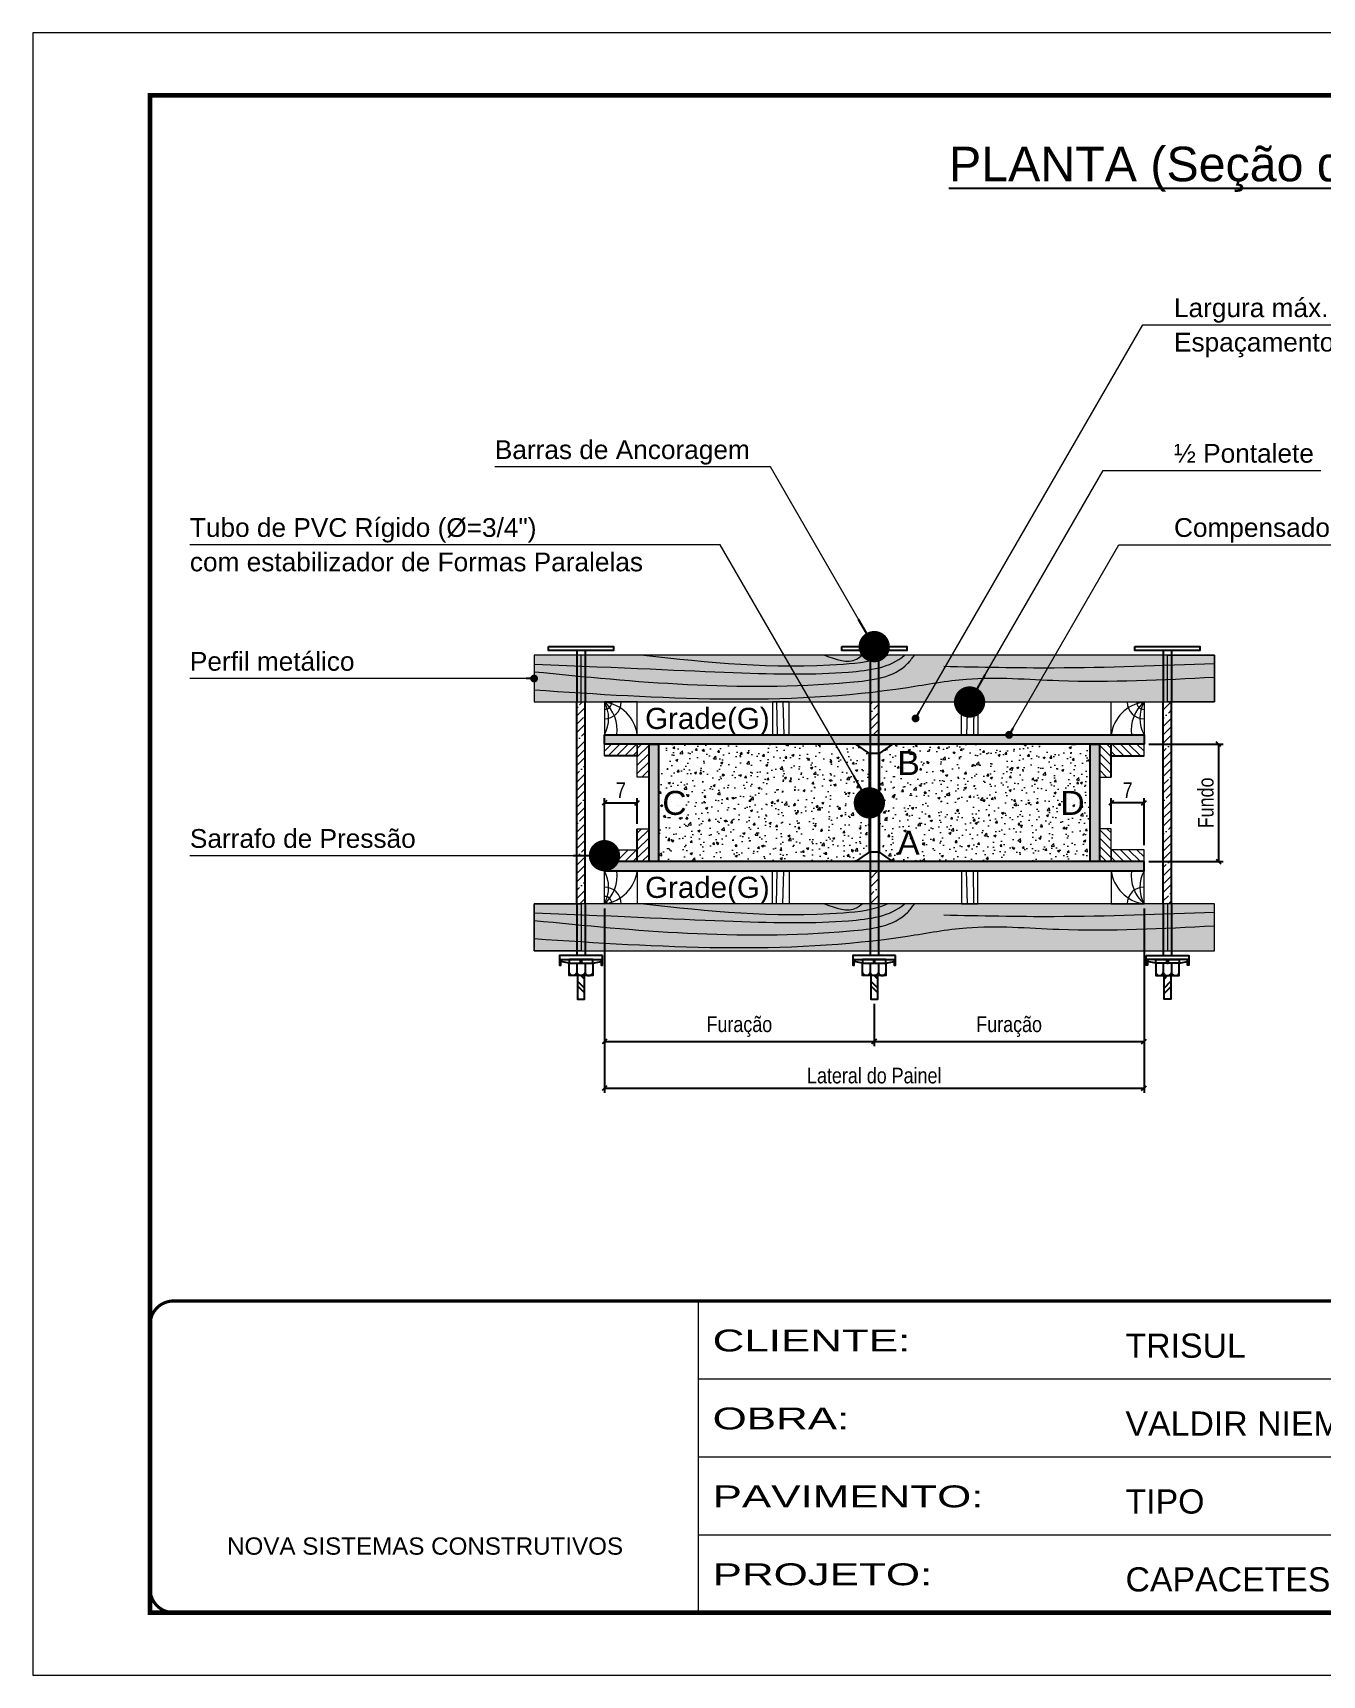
# Model space of a CAD drawing. Extents: x 2451 to 8691, y 515 to 3859.
# Drawn here: x 7206 to 8031, y 2809 to 3859 of the extents above; entities that cross this region are included whole.
import ezdxf
from ezdxf.enums import TextEntityAlignment as Align

# ---------------------------------------------------------------- set-up
doc = ezdxf.new("R2010")
doc.units = 0
for name, pattern in [('CONTINUO', [0]), ('DASHED', [0.75, 0.5, -0.25]), ('HIDDEN', [0.375, 0.25, -0.125])]:
    doc.linetypes.add(name, pattern=pattern)
doc.layers.add('BARRA ANCORAGEM', color=251, linetype='Continuous')
doc.layers.add('COTA', color=241, linetype='Continuous')
for name, color, linetype, lineweight in [('Demarcação 1', 251, 'Continuous', 9), ('Folhas', 255, 'Continuous', 9), ('Hachura', 251, 'Continuous', 9), ('Madeira', 126, 'Continuous', 18), ('Perfil Metálico', 224, 'Continuous', 18), ('SARRAFO DE PRESSAO', 251, 'DASHED', 9)]:
    doc.layers.add(name, color=color, linetype=linetype, lineweight=lineweight)
doc.layers.add('Demarcação 2', color=7, linetype='Continuous', lineweight=9, true_color=0xe0e0e0)
doc.styles.add('ARIAL', font='arial.ttf')
doc.styles.add('COTA TECNICA-50', font='techl___.ttf', dxfattribs={"height": 10})
doc.styles.add('SANSSERIF', font='sas_____.pfb')
doc.styles.get("Standard").update_dxf_attribs({"font": 'arial.ttf'})
doc.styles.add('Tecnologia', font='')
doc.styles.get('Tecnologia').set_extended_font_data('Forgotten Futurist')
doc.dimstyles.new('3x', dxfattribs={"dimtxt": 10, "dimasz": 5, "dimexe": 7, "dimexo": 5, "dimgap": 4, "dimtad": 1, "dimdec": 4, "dimlfac": 0.3333333333333333, "dimdsep": 46, "dimtxsty": 'Standard', "dimblk": 'DOT', "dimcen": 0.09, "dimclrd": 1, "dimclre": 1, "dimclrt": 2, "dimadec": 0, "dimazin": 2, "dimtfac": 1, "dimtdec": 4, "dimtmove": 0, "dimatfit": 3, "dimldrblk": 'DOT', "dimfxl": 1, "dimtolj": 1, "dimtzin": 0, "dimlwd": 9, "dimlwe": 9, "dimarcsym": 0})
doc.dimstyles.new('COTA PAINEL-50', dxfattribs={"dimtxt": 10, "dimasz": 3, "dimexe": 3, "dimexo": 3, "dimgap": 3, "dimtad": 1, "dimdec": 1, "dimzin": 12, "dimdsep": 46, "dimtxsty": 'COTA TECNICA-50', "dimblk1": 'OBLIQUE', "dimblk2": 'OBLIQUE', "dimsah": 1, "dimcen": 0.9, "dimclrd": 4, "dimclre": 4, "dimclrt": 240, "dimadec": 1, "dimazin": 3, "dimtfac": 1, "dimtdec": 1, "dimtmove": 0, "dimatfit": 3, "dimfxl": 1, "dimtolj": 1, "dimtzin": 12, "dimarcsym": 0})
pattern_1 = [(45, (26.63143660302012, 10860.88505890428), (-5.303300858899106, 5.303300858899107), []), (45, (31.93473745305528, 10860.88505890428), (-5.303300858899106, 5.303300858899107), [9.375, -1.875, 0, -1.875])]

# ---------------------------------------------------------------- blocks, each defined once
blk = doc.blocks.new('_Oblique')
at = {"color": 0, "linetype": 'ByBlock', "lineweight": -2}
blk.add_line((-0.5, -0.5), (0.5, 0.5), dxfattribs=at)
blk = doc.blocks.new('*D294')
at = {"layer": 'COTA', "color": 4, "lineweight": -2, "transparency": 16777216}
for p, q in [((7919.960772625283, 3404.515273986469), (7967.624317150445, 3404.515273986469)), ((7964.624317150445, 3404.515273986469), (7964.624317150445, 3329.515274061469)), ((7919.960772625342, 3329.515274061469), (7967.624317150445, 3329.515274061469))]:
    blk.add_line(p, q, dxfattribs=at)
at = {"layer": 'Defpoints', "color": 0, "transparency": 16777216}
for p in [(7916.960772625283, 3404.515273986469), (7916.960772625342, 3329.515274061469), (7964.624317150445, 3329.515274061469)]:
    blk.add_point(p, dxfattribs=at)
at = {"layer": 'COTA', "color": 4, "lineweight": -2, "transparency": 16777216, "xscale": 3, "yscale": 3, "zscale": 3}
for p, rotation in [((7964.624317150445, 3404.515273986469), 90), ((7964.624317150445, 3329.515274061469), 270)]:
    blk.add_blockref('_Oblique', p, dxfattribs=dict(at, rotation=rotation))
at = {"layer": 'COTA', "color": 240, "transparency": 16777216, "insert": (7956.500048144596, 3367.015274023966), "char_height": 10, "attachment_point": 5, "rotation": 90, "style": 'COTA TECNICA-50'}
blk.add_mtext('\\A1;Fundo', dxfattribs=at)
blk = doc.blocks.new('*D295')
at = {"layer": 'COTA', "color": 4, "lineweight": -2, "transparency": 16777216}
for p, q in [((7571.960773031133, 3299.515274091081), (7571.960773031133, 3211.552740668073)), ((7744.460772828279, 3238.626634154988), (7744.460772828279, 3211.552740668073)), ((7571.960773031133, 3214.552740668073), (7744.460772828279, 3214.552740668073))]:
    blk.add_line(p, q, dxfattribs=at)
at = {"layer": 'Defpoints', "color": 0, "transparency": 16777216}
for p in [(7571.960773031133, 3302.515274091081), (7744.460772828279, 3241.626634154988), (7744.460772828279, 3214.552740668073)]:
    blk.add_point(p, dxfattribs=at)
at = {"layer": 'COTA', "color": 4, "lineweight": -2, "transparency": 16777216, "xscale": 3, "yscale": 3, "zscale": 3, "rotation": 180}
blk.add_blockref('_Oblique', (7571.960773031133, 3214.552740668073), dxfattribs=at)
at = {"layer": 'COTA', "color": 4, "lineweight": -2, "transparency": 16777216, "xscale": 3, "yscale": 3, "zscale": 3}
blk.add_blockref('_Oblique', (7744.460772828279, 3214.552740668073), dxfattribs=at)
at = {"layer": 'COTA', "color": 240, "transparency": 16777216, "insert": (7658.210772929706, 3223.948939498483), "char_height": 10, "attachment_point": 5, "style": 'COTA TECNICA-50'}
blk.add_mtext('\\A1;Furação', dxfattribs=at)
blk = doc.blocks.new('*D296')
at = {"layer": 'COTA', "color": 4, "lineweight": -2, "transparency": 16777216}
for p, q in [((7916.960772625396, 3299.515274091081), (7916.960772625396, 3211.552740668073)), ((7744.460772828279, 3238.626634154988), (7744.460772828279, 3211.552740668073)), ((7744.460772828279, 3214.552740668073), (7916.960772625396, 3214.552740668073))]:
    blk.add_line(p, q, dxfattribs=at)
at = {"layer": 'Defpoints', "color": 0, "transparency": 16777216}
for p in [(7916.960772625396, 3302.515274091081), (7744.460772828279, 3241.626634154988), (7916.960772625396, 3214.552740668073)]:
    blk.add_point(p, dxfattribs=at)
at = {"layer": 'COTA', "color": 4, "lineweight": -2, "transparency": 16777216, "xscale": 3, "yscale": 3, "zscale": 3, "rotation": 180}
blk.add_blockref('_Oblique', (7744.460772828279, 3214.552740668073), dxfattribs=at)
at = {"layer": 'COTA', "color": 4, "lineweight": -2, "transparency": 16777216, "xscale": 3, "yscale": 3, "zscale": 3}
blk.add_blockref('_Oblique', (7916.960772625396, 3214.552740668073), dxfattribs=at)
at = {"layer": 'COTA', "color": 240, "transparency": 16777216, "insert": (7830.710772726838, 3223.948939498483), "char_height": 10, "attachment_point": 5, "style": 'COTA TECNICA-50'}
blk.add_mtext('\\A1;Furação', dxfattribs=at)
blk = doc.blocks.new('*D297')
at = {"layer": 'COTA', "color": 4, "lineweight": -2, "transparency": 16777216}
for p, q in [((7571.960773031133, 3299.515274091081), (7571.960773031133, 3181.552740668073)), ((7916.960772625396, 3299.515274091081), (7916.960772625396, 3181.552740668073)), ((7571.960773031133, 3184.552740668073), (7916.960772625396, 3184.552740668073))]:
    blk.add_line(p, q, dxfattribs=at)
at = {"layer": 'Defpoints', "color": 0, "transparency": 16777216}
for p in [(7571.960773031133, 3302.515274091081), (7916.960772625396, 3302.515274091081), (7916.960772625396, 3184.552740668073)]:
    blk.add_point(p, dxfattribs=at)
at = {"layer": 'COTA', "color": 4, "lineweight": -2, "transparency": 16777216, "xscale": 3, "yscale": 3, "zscale": 3, "rotation": 180}
blk.add_blockref('_Oblique', (7571.960773031133, 3184.552740668073), dxfattribs=at)
at = {"layer": 'COTA', "color": 4, "lineweight": -2, "transparency": 16777216, "xscale": 3, "yscale": 3, "zscale": 3}
blk.add_blockref('_Oblique', (7916.960772625396, 3184.552740668073), dxfattribs=at)
at = {"layer": 'COTA', "color": 240, "transparency": 16777216, "insert": (7744.460772828264, 3192.611220200237), "char_height": 10, "attachment_point": 5, "style": 'COTA TECNICA-50'}
blk.add_mtext('\\A1;Lateral do Painel', dxfattribs=at)
blk = doc.blocks.new('*D310')
at = {"layer": 'COTA', "color": 4, "lineweight": -2, "transparency": 16777216}
for p, q in [((7571.96077303122, 3340.015274053217), (7571.96077303122, 3370.015274023967)), ((7571.96077303122, 3367.015274023967), (7592.960773008112, 3367.015274023967)), ((7592.960773008112, 3353.515274040033), (7592.960773008112, 3370.015274023967))]:
    blk.add_line(p, q, dxfattribs=at)
at = {"layer": 'Defpoints', "color": 0, "transparency": 16777216}
for p in [(7592.960773008112, 3367.015274023967), (7592.960773008112, 3350.515274040033), (7571.96077303122, 3337.015274053217)]:
    blk.add_point(p, dxfattribs=at)
at = {"layer": 'COTA', "color": 4, "lineweight": -2, "transparency": 16777216, "xscale": 3, "yscale": 3, "zscale": 3, "rotation": 180}
blk.add_blockref('_Oblique', (7571.96077303122, 3367.015274023967), dxfattribs=at)
at = {"layer": 'COTA', "color": 4, "lineweight": -2, "transparency": 16777216, "xscale": 3, "yscale": 3, "zscale": 3}
blk.add_blockref('_Oblique', (7592.960773008112, 3367.015274023967), dxfattribs=at)
at = {"layer": 'COTA', "color": 240, "transparency": 16777216, "insert": (7582.460773019695, 3375.088373439172), "char_height": 10, "attachment_point": 5, "style": 'COTA TECNICA-50'}
blk.add_mtext('\\A1;7', dxfattribs=at)
blk = doc.blocks.new('*D311')
at = {"layer": 'COTA', "color": 4, "lineweight": -2, "transparency": 16777216}
for p, q in [((7895.960772648417, 3353.515274040033), (7895.960772648417, 3370.015274023967)), ((7916.96077262528, 3367.015274023967), (7895.960772648417, 3367.015274023967)), ((7916.96077262528, 3340.015274053217), (7916.96077262528, 3370.015274023967))]:
    blk.add_line(p, q, dxfattribs=at)
at = {"layer": 'Defpoints', "color": 0, "transparency": 16777216}
for p in [(7895.960772648417, 3367.015274023967), (7895.960772648417, 3350.515274040033), (7916.96077262528, 3337.015274053217)]:
    blk.add_point(p, dxfattribs=at)
at = {"layer": 'COTA', "color": 4, "lineweight": -2, "transparency": 16777216, "xscale": 3, "yscale": 3, "zscale": 3, "rotation": 180}
blk.add_blockref('_Oblique', (7895.960772648417, 3367.015274023967), dxfattribs=at)
at = {"layer": 'COTA', "color": 4, "lineweight": -2, "transparency": 16777216, "xscale": 3, "yscale": 3, "zscale": 3}
blk.add_blockref('_Oblique', (7916.96077262528, 3367.015274023967), dxfattribs=at)
at = {"layer": 'COTA', "color": 240, "transparency": 16777216, "insert": (7906.460772636863, 3375.088373439172), "char_height": 10, "attachment_point": 5, "style": 'COTA TECNICA-50'}
blk.add_mtext('\\A1;7', dxfattribs=at)
blk = doc.blocks.new('_Dot')
at = {"color": 0, "linetype": 'ByBlock', "lineweight": -2}
blk.add_line((-0.5, 0), (-1, 0), dxfattribs=at)
at = {"color": 0, "linetype": 'ByBlock', "const_width": 0.5}
blk.add_lwpolyline([(-0.25, 0, 1), (0.25, 0, 1)], format="xyb", close=True, dxfattribs=at)
blk = doc.blocks.new('9999999999')
at = {"color": 30, "linetype": 'CONTINUO'}
for p, q in [((98564.56196592061, 34230.20511460536), (98564.56196592061, 34429.44862801625)), ((98564.56196592061, 34379.63774966353), (99583.97835781069, 34379.63774966353)), ((98564.56196592061, 34329.8268713108), (99487.97835781069, 34329.8268713108)), ((98564.56196592063, 34280.01599295808), (99487.97835781069, 34280.01599295808))]:
    blk.add_line(p, q, dxfattribs=at)
at = {"color": 30, "linetype": 'CONTINUO', "const_width": 2}
blk.add_lwpolyline([(99583.97835781069, 34230.20511460536), (99583.97835781069, 34414.44862801625, 0.4142135623730951), (99568.97835781069, 34429.44862801625), (98228.97835781069, 34429.44862801625, 0.4142135623730951), (98213.97835781069, 34414.44862801625), (98213.97835781069, 34245.20511460536, 0.4142135623730951), (98228.97835781069, 34230.20511460536), (99583.97835781069, 34230.20511460536)], format="xyb", dxfattribs=at)
at = {"layer": 'Folhas'}
blk.add_lwpolyline([(98138.97835781069, 34190.20511460536), (99623.97835781069, 34190.20511460536), (99623.97835781069, 35240.20511460536), (98138.97835781069, 35240.20511460536)], close=True, dxfattribs=at)
at = {"layer": 'Folhas', "color": 30, "const_width": 3}
blk.add_lwpolyline([(98213.97835781069, 34230.20511460536), (99583.97835781069, 34230.20511460536), (99583.97835781069, 35200.20511460536), (98213.97835781069, 35200.20511460536)], close=True, dxfattribs=at)
at = {"color": 7, "linetype": 'Continuous', "ltscale": 5, "style": 'ARIAL'}
for s, height, p in [('TRISUL', 15.48288, (98837.6812528586, 34393.12953067552)), ('VALDIR NIEMEYER', 15.48288, (98837.6812528586, 34343.3186523228)), ('TIPO', 15.48288, (98837.6812528586, 34293.50777397008)), ('NOVA SISTEMAS CONSTRUTIVOS', 11.0592, (98263.18703214587, 34267.21182737108)), ('CAPACETES+PROTEÇÕES ELEVADORES+CAMINHO DE LAJE', 15.48288, (98837.6812528586, 34243.69689561735))]:
    blk.add_text(s, height=height, dxfattribs=at).set_placement(p)
at = {"layer": 'Folhas', "color": 7, "style": 'Tecnologia', "width": 1.5}
for s, p in [('CLIENTE:', (98573.65419061291, 34397.16605924374)), ('OBRA:', (98573.65419061291, 34347.31415840245)), ('PAVIMENTO:', (98573.65419061291, 34297.50328004972)), ('PROJETO:', (98573.65419061291, 34247.692401697))]:
    blk.add_text(s, height=14, dxfattribs=at).set_placement(p)

msp = doc.modelspace()

# ---------------------------------------------------------------- hatches: boundary and pattern name
at = {"layer": 'Demarcação 1'}
for points in [[(7571.960773031249, 3410.51527397989), (7916.96077262528, 3410.51527397989), (7916.96077262528, 3404.515273986467), (7571.960773031249, 3404.515273986467)], [(7600.460772999904, 3404.515273986467), (7606.460772993269, 3404.515273986467), (7606.460772993269, 3329.515274061468), (7600.460772999904, 3329.515274061468)], [(7882.460772663289, 3404.515273986467), (7888.460772656654, 3404.515273986467), (7888.460772656654, 3329.515274061468), (7882.460772663289, 3329.515274061468)], [(7916.96077262528, 3329.515274061468), (7571.96077303122, 3329.515274061468), (7571.96077303122, 3323.515274068031), (7916.96077262528, 3323.515274068031)]]:
    msp.add_hatch(color=256, dxfattribs=at).paths.add_polyline_path(points)
at = {"layer": 'Demarcação 2'}
for points in [[(7961.960772577317, 3461.515273923748), (7526.960773079241, 3461.515273923748), (7526.960773079241, 3431.515273956752), (7961.960772577317, 3431.515273956752)], [(7961.960772577317, 3302.515274091168), (7526.960773079241, 3302.515274091168), (7526.960773079241, 3272.515274124157), (7961.960772577317, 3272.515274124157)]]:
    msp.add_hatch(color=256, dxfattribs=at).paths.add_polyline_path(points)
at = {"layer": 'Hachura'}
h = msp.add_hatch(dxfattribs=at)
h.set_pattern_fill('ANSI35', color=256, scale=30, style=0)
h.set_pattern_definition(pattern_1)
h.paths.add_polyline_path([(7554.297228507225, 3302.515274091168), (7559.624317588248, 3302.515274091168), (7559.624317588248, 3431.515273956752), (7554.297228507225, 3431.515273956752)])
h = msp.add_hatch(dxfattribs=at)
h.set_pattern_fill('ANSI35', color=256, scale=30, style=0)
h.set_pattern_definition(pattern_1)
h.paths.add_polyline_path([(7741.797228287782, 3410.51527397989), (7747.124317368776, 3410.51527397989), (7747.124317368776, 3431.515273956752), (7741.797228287782, 3431.515273956752)])
h = msp.add_hatch(dxfattribs=at)
h.set_pattern_fill('ANSI35', color=256, scale=30, style=0)
h.set_pattern_definition(pattern_1)
h.paths.add_polyline_path([(7929.297228068281, 3302.515274091168), (7934.624317149333, 3302.515274091168), (7934.624317149333, 3431.515273956752), (7929.297228068281, 3431.515273956752)])
h = msp.add_hatch(dxfattribs=at)
h.set_pattern_fill('ANSI31', color=256, scale=30, style=0)
h.set_pattern_definition([(45, (3907.551030158465, 2137.97059574407), (-2.651650429449553, 2.651650429449553), [])])
h.paths.add_polyline_path([(7592.960773008112, 3404.515273986467), (7571.96077303122, 3404.515273986467), (7571.96077303122, 3397.015273994718), (7592.960773008112, 3397.015273994718)])
h = msp.add_hatch(dxfattribs=at)
h.set_pattern_fill('ANSI31', color=256, scale=30, style=0)
h.set_pattern_definition([(45, (10708.05654601019, 8134.355695993242), (-2.651650429449553, 2.651650429449553), [])])
h.paths.add_polyline_path([(7600.460772999904, 3383.515274009561), (7600.460772999904, 3404.515273986467), (7592.960773008112, 3404.515273986467), (7592.960773008112, 3383.515274009561)])
h = msp.add_hatch(dxfattribs=at)
h.set_pattern_fill('AR-CONC', color=256, scale=2, style=0)
h.set_pattern_definition([(49.99999999999999, (3907.551030158465, 2157.47059574407), (14.34520365201507, -1.255042699651902), [1.5, -16.5]), (355, (3907.551030158465, 2157.47059574407), (-2.77502667226, 15.04384267400024), [1.2, -13.2]), (100.4514, (3908.746463758456, 2157.366008944077), (11.57018763428043, 13.78879084121907), [1.274803799999984, -14.02284223999987]), (46.18420000000002, (3907.551030158465, 2161.47059574407), (21.34482097251289, -3.310380286580362), [2.249999999999987, -24.74999999999989]), (96.63559999999998, (3909.329765058465, 2161.19472960407), (18.69325411097407, 19.48235741800884), [1.912205759999992, -21.03425999999988]), (351.1842, (3907.551030158465, 2161.47059574407), (18.69323890267254, 19.48237201850649), [1.8, -19.8]), (21, (3909.551030158465, 2160.47059574407), (11.93814104236923, -8.052377813306776), [1.5, -16.5]), (326.0000000000001, (3909.551030158465, 2160.47059574407), (4.866306638431634, 14.50300090093706), [1.2, -13.2]), (71.4514, (3910.545874818454, 2159.799563624077), (16.8044525716298, 6.450609934199048), [1.2748038, -14.02284224]), (37.50000000000001, (3907.551030158465, 2157.47059574407), (0.2431971063458134, 6.65787707662623), [0, -13.04, 0, -13.4, 0, -13.25]), (7.499999999999999, (3907.551030158465, 2157.47059574407), (5.261390748842972, 7.888234237647205), [0, -7.64, 0, -12.74, 0, -5.05]), (327.5, (3903.091030158444, 2157.47059574407), (10.67644872344818, -0.451097434687596), [0, -5, 0, -15.6, 0, -20.7]), (317.5, (3901.091030158444, 2157.47059574407), (11.66372338684772, 2.002099646646353), [0, -6.5, 0, -10.36, 0, -14.7])])
h.paths.add_polyline_path([(7741.335772831451, 3398.515273992462), (7732.797228296746, 3404.515273986467), (7606.460772993269, 3404.515273986467), (7606.460772993269, 3329.515274061468), (7732.797228296746, 3329.515274061468), (7741.335772831451, 3335.515274055472)])
h.paths.add_polyline_path([(7882.460772663289, 3329.515274061468), (7882.460772663289, 3404.515273986467), (7756.124317359812, 3404.515273986467), (7747.585772825107, 3398.515273992477), (7747.585772825107, 3335.515274055458), (7756.124317359812, 3329.515274061468)])
h.paths.add_polyline_path([(7605.008997717749, 3355.102368170769), (7628.447142303157, 3355.102368170769), (7628.447142303157, 3378.928179877165), (7605.008997717749, 3378.928179877165)], flags=9)
h.paths.add_polyline_path([(7755.394670112924, 3329.995274074138), (7777.449786050471, 3329.995274074138), (7777.449786050471, 3353.035274048782), (7755.394670112924, 3353.035274048782)], flags=25)
h.paths.add_polyline_path([(7755.426102582183, 3380.995273999138), (7777.418353581212, 3380.995273999138), (7777.418353581212, 3404.035273973782), (7755.426102582183, 3404.035273973782)], flags=24)
h.paths.add_polyline_path([(7859.627468764949, 3355.495274036638), (7882.803676106436, 3355.495274036638), (7882.803676106436, 3378.535274011282), (7859.627468764949, 3378.535274011282)], flags=9)
h = msp.add_hatch(dxfattribs=at)
h.set_pattern_fill('ANSI31', color=256, scale=30, style=0)
h.set_pattern_definition([(135, (4780.864999646314, 8134.355695993242), (2.651650429449553, 2.651650429449553), [])])
h.paths.add_polyline_path([(7888.460772656654, 3383.515274009561), (7888.460772656654, 3404.515273986467), (7895.960772648388, 3404.515273986467), (7895.960772648388, 3383.515274009561)])
h = msp.add_hatch(dxfattribs=at)
h.set_pattern_fill('ANSI31', color=256, scale=30, style=0)
h.set_pattern_definition([(135, (11581.37051549803, 2137.97059574407), (2.651650429449553, 2.651650429449553), [])])
h.paths.add_polyline_path([(7895.960772648388, 3404.515273986467), (7916.96077262528, 3404.515273986467), (7916.96077262528, 3397.015273994718), (7895.960772648388, 3397.015273994718)])
h = msp.add_hatch(dxfattribs=at)
h.set_pattern_fill('ANSI31', color=256, scale=30, style=0)
h.set_pattern_definition([(45, (10708.05654601019, 8080.355696046808), (-2.651650429449553, 2.651650429449553), [])])
h.paths.add_polyline_path([(7600.460772999846, 3329.515274063127), (7600.460772999846, 3350.515274040033), (7592.960773008112, 3350.515274040033), (7592.960773008112, 3329.515274063127)])
h = msp.add_hatch(dxfattribs=at)
h.set_pattern_fill('ANSI31', color=256, scale=30, style=0)
h.set_pattern_definition([(135, (4780.864999646372, 8080.355696046808), (2.651650429449553, 2.651650429449553), [])])
h.paths.add_polyline_path([(7888.460772656654, 3329.515274063127), (7888.460772656654, 3350.515274040033), (7895.960772648417, 3350.515274040033), (7895.960772648417, 3329.515274063127)])
h = msp.add_hatch(dxfattribs=at)
h.set_pattern_fill('ANSI31', color=256, scale=30, style=0)
h.set_pattern_definition([(45, (3907.551030158465, 2070.47059581082), (-2.651650429449553, 2.651650429449553), [])])
h.paths.add_polyline_path([(7592.960773008112, 3337.015274053217), (7571.96077303122, 3337.015274053217), (7571.96077303122, 3329.515274061468), (7592.960773008112, 3329.515274061468)])
h = msp.add_hatch(dxfattribs=at)
h.set_pattern_fill('ANSI31', color=256, scale=30, style=0)
h.set_pattern_definition([(135, (11581.37051549803, 2070.47059581082), (2.651650429449553, 2.651650429449553), [])])
h.paths.add_polyline_path([(7895.960772648388, 3337.015274053217), (7916.96077262528, 3337.015274053217), (7916.96077262528, 3329.515274061468), (7895.960772648388, 3329.515274061468)])
h = msp.add_hatch(dxfattribs=at)
h.set_pattern_fill('ANSI35', color=256, scale=30, style=0)
h.set_pattern_definition(pattern_1)
h.paths.add_polyline_path([(7747.124317368718, 3323.515274068031), (7741.797228287724, 3323.515274068031), (7741.797228287724, 3302.515274091168), (7747.124317368718, 3302.515274091168)])

# ---------------------------------------------------------------- linework, layer by layer
for p, q in [((7895.960772648388, 3383.515274009561), (7895.960772648388, 3404.515273986467)), ((7592.960773008112, 3397.015273994718), (7571.96077303122, 3397.015273994718)), ((7895.960772648388, 3397.015273994718), (7916.96077262528, 3397.015273994718)), ((7592.960773008112, 3329.515274063127), (7592.960773008112, 3350.515274040033))]:
    msp.add_line(p, q)
for points in [[(7571.960773031249, 3410.51527397989), (7916.96077262528, 3410.51527397989), (7916.96077262528, 3404.515273986467), (7571.960773031249, 3404.515273986467)], [(7600.460772999904, 3404.515273986467), (7606.460772993269, 3404.515273986467), (7606.460772993269, 3329.515274061468), (7600.460772999904, 3329.515274061468)], [(7882.460772663289, 3404.515273986467), (7888.460772656654, 3404.515273986467), (7888.460772656654, 3329.515274061468), (7882.460772663289, 3329.515274061468)], [(7916.96077262528, 3329.515274061468), (7571.96077303122, 3329.515274061468), (7571.96077303122, 3323.515274068031), (7916.96077262528, 3323.515274068031)]]:
    msp.add_lwpolyline(points, close=True)
at = {"layer": 'BARRA ANCORAGEM'}
for p, q in [((7554.297228507196, 3464.515273923734), (7554.297228507166, 3461.515273923748)), ((7559.624317588219, 3464.515273923734), (7559.624317588219, 3461.515273923748)), ((7741.797228287724, 3464.515273923734), (7741.797228287724, 3461.515273923734)), ((7747.124317368776, 3464.515273923734), (7747.124317368776, 3461.515273923734)), ((7929.297228068281, 3464.515273923734), (7929.297228068281, 3461.515273923748)), ((7934.624317149304, 3464.515273923734), (7934.624317149304, 3461.515273923748)), ((7554.297228507225, 3302.515274091168), (7554.297228507225, 3431.515273956752)), ((7559.624317588248, 3302.515274091168), (7559.624317588248, 3431.515273956752)), ((7741.797228287782, 3431.515273956752), (7741.797228287782, 3410.51527397986)), ((7747.124317368776, 3431.515273956752), (7747.124317368776, 3410.51527397986)), ((7929.297228068281, 3302.515274091168), (7929.297228068281, 3431.515273956752)), ((7934.624317149333, 3302.515274091168), (7934.624317149333, 3431.515273956752)), ((7747.585772825107, 3398.515273992477), (7741.335772831451, 3398.515273992462)), ((7747.585772825107, 3335.515274055458), (7741.335772831451, 3335.515274055472)), ((7741.797228287724, 3323.51527406806), (7741.797228287724, 3302.515274091168)), ((7747.124317368718, 3323.51527406806), (7747.124317368718, 3302.515274091168)), ((7543.263420668831, 3266.840033138603), (7570.658125426671, 3266.840033138603)), ((7549.449321743152, 3264.511016442741), (7544.147120822272, 3265.675162084731)), ((7564.472224352292, 3264.511016442741), (7569.774425273172, 3265.675162084731)), ((7730.763420449359, 3266.840033138588), (7758.158125207228, 3266.840033138588)), ((7736.949321523709, 3264.511016442727), (7731.647120602829, 3265.675162084731)), ((7751.972224132849, 3264.511016442727), (7757.274425053729, 3265.675162084731)), ((7945.658124987727, 3266.840033138603), (7918.263420229887, 3266.840033138603)), ((7924.449321304208, 3264.511016442741), (7919.147120383357, 3265.675162084731)), ((7939.472223913348, 3264.511016442741), (7944.774424834228, 3265.675162084731)), ((7559.170023431412, 3254.375726451351), (7556.919115727702, 3256.626634155017)), ((7746.670023211969, 3254.375726451351), (7744.419115508259, 3256.626634155003)), ((7929.751522225146, 3254.375726451351), (7932.002429928798, 3256.626634155017)), ((7559.170023431412, 3248.510699967005), (7554.751522664061, 3252.929200734357)), ((7559.17002343147, 3245.578186732188), (7554.751522664061, 3249.996687499598)), ((7746.670023211969, 3248.510699967005), (7742.251522444589, 3252.929200734357)), ((7746.670023212027, 3245.578186732188), (7742.251522444589, 3249.996687499598)), ((7929.751522225146, 3248.510699967005), (7934.170022992468, 3252.929200734371)), ((7929.751522225146, 3245.036732082905), (7934.170022992468, 3249.455232850271))]:
    msp.add_line(p, q, dxfattribs=at)
at = {"layer": 'BARRA ANCORAGEM', "linetype": 'HIDDEN'}
for p, q in [((7554.297228507166, 3461.515273923748), (7554.297228507225, 3431.515273956752)), ((7559.624317588219, 3461.515273923748), (7559.624317588248, 3431.515273956752)), ((7741.797228287782, 3461.515273923734), (7741.797228287782, 3431.515273956752)), ((7747.124317368834, 3461.515273923734), (7747.124317368776, 3431.515273956752)), ((7929.297228068281, 3461.515273923748), (7929.297228068281, 3431.515273956752)), ((7934.624317149304, 3461.515273923748), (7934.624317149333, 3431.515273956752)), ((7741.797228287782, 3410.51527397986), (7741.797228287724, 3323.51527406806)), ((7747.124317368776, 3410.51527397986), (7747.124317368718, 3323.51527406806)), ((7554.297228507225, 3302.515274091168), (7554.297228507225, 3269.515274124186)), ((7559.624317588248, 3302.515274091168), (7559.624317588248, 3269.515274124186)), ((7741.797228287724, 3302.515274091168), (7741.797228287724, 3269.515274124157)), ((7747.124317368718, 3302.515274091168), (7747.12431736866, 3269.515274124157)), ((7929.297228068281, 3302.515274091168), (7929.297228068281, 3269.515274124186)), ((7934.624317149333, 3302.515274091168), (7934.624317149333, 3269.515274124186))]:
    msp.add_line(p, q, dxfattribs=at)
at = {"layer": 'BARRA ANCORAGEM', "flags": 128}
for points in [[(7536.158302858814, 3466.915093372484), (7577.76324323663, 3466.915093372484), (7577.763243236601, 3464.515273923748), (7536.158302858814, 3464.515273923748)], [(7723.658302639371, 3466.915093372484), (7765.263243017187, 3466.915093372484), (7765.263243017129, 3464.515273923748), (7723.658302639371, 3464.515273923748)], [(7911.158302419899, 3466.915093372484), (7952.763242797686, 3466.915093372484), (7952.763242797686, 3464.515273923748), (7911.158302419899, 3464.515273923748)], [(7570.658125426671, 3269.515274124157), (7543.263420668802, 3269.515274124157), (7543.263420668802, 3266.840033138574), (7570.658125426671, 3266.840033138574)], [(7543.263420668802, 3266.840033138574), (7543.263420668889, 3263.281091999505), (7544.147120822272, 3263.281091999505), (7544.147120822272, 3266.840033138574)], [(7549.449321743152, 3266.840033138574), (7549.449321743152, 3264.511016442741), (7564.472224352292, 3264.511016442741), (7564.472224352292, 3266.840033138574)], [(7569.774425273172, 3266.840033138574), (7569.774425273172, 3263.281091999505), (7570.658125426671, 3263.281091999505), (7570.658125426671, 3266.840033138574)], [(7758.158125207228, 3269.515274124157), (7730.76342044933, 3269.515274124157), (7730.76342044933, 3266.840033138574), (7758.158125207228, 3266.840033138574)], [(7730.76342044933, 3266.840033138574), (7730.763420449417, 3263.281091999491), (7731.647120602829, 3263.281091999491), (7731.647120602829, 3266.840033138574)], [(7736.949321523709, 3266.840033138574), (7736.949321523709, 3264.511016442727), (7751.972224132849, 3264.511016442727), (7751.972224132849, 3266.840033138574)], [(7757.274425053729, 3266.840033138574), (7757.274425053729, 3263.281091999491), (7758.158125207228, 3263.281091999491), (7758.158125207228, 3266.840033138574)], [(7918.263420229887, 3269.515274124172), (7945.658124987727, 3269.515274124172), (7945.658124987727, 3266.840033138588), (7918.263420229887, 3266.840033138588)], [(7919.147120383328, 3266.840033138588), (7919.147120383328, 3263.281091999505), (7918.263420229887, 3263.281091999505), (7918.263420229887, 3266.840033138588)], [(7939.472223913348, 3266.840033138588), (7939.472223913348, 3264.511016442741), (7924.449321304237, 3264.511016442741), (7924.449321304237, 3266.840033138588)], [(7945.658124987727, 3266.840033138588), (7945.658124987669, 3263.281091999505), (7944.774424834228, 3263.281091999505), (7944.774424834228, 3266.840033138588)], [(7554.751522664032, 3256.626634155032), (7554.751522664032, 3241.626634154988), (7559.170023431412, 3241.626634154988), (7559.170023431412, 3256.626634155032)], [(7742.251522444589, 3256.626634155032), (7742.251522444589, 3241.626634154988), (7746.670023211969, 3241.626634154988), (7746.670023211969, 3256.626634155032)], [(7934.170022992526, 3256.626634155046), (7934.170022992526, 3241.626634154988), (7929.751522225117, 3241.626634154988), (7929.751522225146, 3256.626634155046)]]:
    msp.add_lwpolyline(points, close=True, dxfattribs=at)
at = {"layer": 'BARRA ANCORAGEM'}
msp.add_lwpolyline([(7732.797228296746, 3404.515273986467), (7734.024687818535, 3404.515273986467), (7756.124317359812, 3404.515273986467), (7747.585772825107, 3398.515273992477), (7747.585772825107, 3335.515274055458), (7756.124317359812, 3329.515274061468), (7732.797228296746, 3329.515274061468), (7741.335772831451, 3335.515274055472), (7741.335772831451, 3398.515273992462)], close=True, dxfattribs=at)
at = {"layer": 'BARRA ANCORAGEM', "flags": 128}
for points in [[(7557.402623124472, 3264.511016442741), (7557.402623124472, 3266.840033138574), (7556.518922970972, 3266.840033138574), (7556.518922970972, 3264.511016442741), (7557.402623124472, 3264.511016442741), (7556.518922970972, 3264.511016442741)], [(7744.902622905029, 3264.511016442727), (7744.902622905029, 3266.840033138574), (7744.018922751529, 3266.840033138574), (7744.018922751529, 3264.511016442727), (7744.902622905029, 3264.511016442727), (7744.018922751529, 3264.511016442727)], [(7931.518922532086, 3264.511016442741), (7931.518922532086, 3266.840033138588), (7932.402622685557, 3266.840033138588), (7932.402622685557, 3264.511016442741), (7931.518922532086, 3264.511016442741), (7932.402622685557, 3264.511016442741)], [(7564.472224352292, 3264.511016442741), (7564.472224352292, 3256.626634154988), (7549.449321743152, 3256.626634154988), (7549.449321743152, 3264.511016442741)], [(7751.972224132849, 3264.511016442727), (7751.972224132849, 3256.626634154988), (7736.949321523709, 3256.626634154988), (7736.949321523709, 3264.511016442727)], [(7924.449321304237, 3264.511016442741), (7924.449321304237, 3256.626634155003), (7939.472223913348, 3256.626634155003), (7939.472223913348, 3264.511016442741)]]:
    msp.add_lwpolyline(points, dxfattribs=at)
for points in [[(7554.309672587311, 3264.511016442741), (7554.309672587311, 3258.394034461943, -0.7297960342994486), (7549.449321743152, 3258.394034461943, -0.7297960342994486)], [(7559.611873508191, 3264.511016442741), (7559.611873508191, 3258.394034461943, -0.6666666666662623), (7554.309672587311, 3258.394034461943, -0.6666666666662623)], [(7741.809672367868, 3264.511016442727), (7741.809672367868, 3258.394034461929, -0.7297960342994486), (7736.949321523709, 3258.394034461929, -0.7297960342994486)], [(7747.111873288748, 3264.511016442727), (7747.111873288748, 3258.394034461929, -0.6666666666662623), (7741.809672367868, 3258.394034461929, -0.6666666666662623)], [(7929.309672148367, 3264.511016442741), (7929.309672148367, 3258.394034461943, 0.6666666666662623), (7934.611873069247, 3258.394034461943, 0.6666666666662623)], [(7934.611873069247, 3264.511016442741), (7934.611873069247, 3258.394034461943, 0.7297960342994486), (7939.472223913348, 3258.394034461943, 0.7297960342994486)]]:
    msp.add_lwpolyline(points, format="xyb", dxfattribs=at)
at = {"layer": 'BARRA ANCORAGEM'}
for centre in [(7562.042048930241, 3259.172237183603), (7749.542048710799, 3259.172237183603), (7926.879496726317, 3259.172237183618)]:
    msp.add_arc(centre, 2.551735107341757, 197.756360599959, 342.243639400041, dxfattribs=at)
at = {"layer": 'Hachura'}
for p, q in [((7682.006379848339, 3431.515273957785), (7682.288658042489, 3410.515273978813)), ((7685.959488666318, 3431.515273957785), (7686.668219401145, 3410.515273978813)), ((7804.189516511971, 3431.515273957785), (7803.480785777203, 3410.515273978813)), ((7808.142625329951, 3431.515273957785), (7807.8603471358, 3410.515273978813)), ((7682.006379848339, 3302.515274090135), (7682.288658042489, 3323.515274069107)), ((7685.959488666318, 3302.515274090135), (7686.668219401145, 3323.515274069107)), ((7804.189516511971, 3302.515274090135), (7803.480785777203, 3323.515274069107)), ((7808.142625329951, 3302.515274090135), (7807.8603471358, 3323.515274069107))]:
    msp.add_line(p, q, dxfattribs=at)
for centre, radius, start, end in [((7568.706063833313, 3407.260564781954), 24.47210757406724, 7.642793839137871, 82.35720616132271), ((7556.371406522107, 3413.619407788089), 23.73373915088548, 352.4847589448351, 48.94037234384292), ((7552.645549507339, 3421.015273968306), 21.98471877318981, 331.4709372017354, 28.52906279826465), ((7571.96077303122, 3431.515273956752), 1.746188389899414, 270, 359.9999999995831), ((7571.96077303122, 3431.515273956752), 4.750850746869671, 270, 0), ((7571.96077303122, 3431.515273956752), 10.70049253431805, 270, 0), ((7920.215481823216, 3407.260564781954), 24.47210757406724, 97.64279383867728, 172.3572061608621), ((7916.96077262528, 3431.515273956752), 10.70049253431805, 180, 270), ((7932.550139134422, 3413.619407788089), 23.73373915088548, 131.0596276561571, 187.5152410551649), ((7916.960772625338, 3431.515273956752), 4.750850746869671, 180, 269.9999999983324), ((7936.275996149219, 3421.015273968306), 21.98471877318981, 151.4709372017353, 208.5290627982647), ((7916.96077262528, 3431.515273956752), 1.746188389899414, 180, 270), ((7568.706063833313, 3326.769983265937), 24.47210757406724, 277.6427938386773, 352.3572061608621), ((7556.371406522107, 3320.411140259831), 23.73373915088548, 311.0596276561571, 7.515241055164966), ((7552.645549507339, 3313.015274079599), 21.98471877318981, 331.4709372017354, 28.52906279826465), ((7920.215481823216, 3326.769983265937), 24.47210757406724, 187.6427938391379, 262.3572061613227), ((7932.550139134422, 3320.411140259831), 23.73373915088548, 172.4847589448351, 228.9403723438429), ((7936.275996149219, 3313.015274079599), 21.98471877318981, 151.4709372017353, 208.5290627982647), ((7571.96077303122, 3302.515274091168), 10.70049253431805, 0, 90), ((7916.96077262528, 3302.515274091168), 10.70049253431805, 90, 180), ((7571.96077303122, 3302.515274091168), 4.750850746869671, 0, 89.99999999833247), ((7571.96077303122, 3302.515274091168), 1.746188389899414, 4.168816632087861e-10, 90)]:
    msp.add_arc(centre, radius, start, end, dxfattribs=at)
for points in [[(7526.960773079241, 3450.884752898778), (7728.87276116493, 3444.104536335649), (7765.987375928897, 3456.244595852516), (7770.204387184167, 3461.515273923748)], [(7712.643570480512, 3461.515273923748), (7733.141626624441, 3458.90495453872), (7736.843300818051, 3461.515273923748)], [(7961.960772577317, 3456.002035300679), (7859.488655799818, 3453.232912490635), (7788.89483391941, 3454.164182459684)], [(7526.960773079241, 3439.259962541294), (7765.668659233306, 3440.84090037188), (7803.451457568262, 3446.164908228408), (7862.436128901427, 3445.22775332427), (7961.960772577317, 3447.456058829698)], [(7526.960773079241, 3291.884753099202), (7728.87276116493, 3285.104536536072), (7765.987375928897, 3297.244596052939), (7770.204387184167, 3302.515274124172)], [(7712.643570480512, 3302.515274124172), (7733.141626624441, 3299.904954739143), (7736.843300818051, 3302.515274124172)], [(7961.960772577317, 3297.002035501103), (7859.488655799818, 3294.232912691058), (7788.89483391941, 3295.164182660107)], [(7526.960773079241, 3280.259962741718), (7765.668659233306, 3281.840900572303), (7803.451457568262, 3287.164908428832), (7862.436128901427, 3286.227753524693), (7961.960772577317, 3288.456059030122)]]:
    msp.add_spline(points, degree=3, dxfattribs=at)
for points, knots in [([(7526.960773079241, 3455.613834656683), (7643.128637129492, 3451.45924674383), (7695.238423945753, 3446.071961237186), (7754.959810326916, 3453.353512354249), (7763.816967537212, 3461.515273923748)], [0, 0, 0, 0, 125.1825811556602, 162.3251978992898, 162.3251978992898, 162.3251978992898, 162.3251978992898]), ([(7597.040968604437, 3461.515273923748), (7638.028103712415, 3456.920156995907), (7687.903750398655, 3451.328538363111), (7744.665279411238, 3457.607631023227), (7752.842535920056, 3461.515273923763)], [0, 0, 0, 0, 127.7419890025806, 155.4442459493314, 155.4442459493314, 155.4442459493314, 155.4442459493314]), ([(7526.960773079241, 3296.613834857107), (7643.128637129492, 3292.459246944253), (7695.238423945753, 3287.071961437609), (7754.959810326916, 3294.353512554672), (7763.816967537212, 3302.515274124172)], [0, 0, 0, 0, 125.1825811556602, 162.3251978992898, 162.3251978992898, 162.3251978992898, 162.3251978992898]), ([(7597.040968604437, 3302.515274124172), (7638.028103712415, 3297.92015719633), (7687.903750398655, 3292.328538563534), (7744.665279411238, 3298.60763122365), (7752.842535920056, 3302.515274124186)], [0, 0, 0, 0, 127.7419890025806, 155.4442459493314, 155.4442459493314, 155.4442459493314, 155.4442459493314])]:
    msp.add_open_spline(points, degree=3, knots=knots, dxfattribs=at)
at = {"layer": 'Madeira'}
msp.add_line((7592.960773008112, 3383.515274009561), (7592.960773008112, 3404.515273986467), dxfattribs=at)
at = {"layer": 'Madeira', "linetype": 'HIDDEN'}
for points in [[(7526.960773079241, 3431.515273923748), (7556.960773079241, 3431.515273923748), (7556.960773079241, 3461.515273923748), (7526.960773079241, 3461.515273923748)], [(7961.960772577317, 3431.515273923748), (7931.960772577317, 3431.515273923748), (7931.960772577317, 3461.515273923748), (7961.960772577317, 3461.515273923748)], [(7526.960773079241, 3302.515274124172), (7556.960773079241, 3302.515274124172), (7556.960773079241, 3272.515274124172), (7526.960773079241, 3272.515274124172)], [(7961.960772577317, 3302.515274124172), (7931.960772577317, 3302.515274124172), (7931.960772577317, 3272.515274124172), (7961.960772577317, 3272.515274124172)]]:
    msp.add_lwpolyline(points, close=True, dxfattribs=at)
at = {"layer": 'Madeira'}
for points in [[(7571.96077303122, 3410.515273979846), (7592.960773008112, 3410.515273979846), (7592.960773008112, 3431.515273956752), (7571.96077303122, 3431.515273956752)], [(7689.960772997634, 3431.515273957785), (7679.460773008112, 3431.515273957785), (7679.460773008112, 3410.515273978813), (7689.960772997634, 3410.515273978813)], [(7800.188232180713, 3431.515273957785), (7810.688232170178, 3431.515273957785), (7810.688232170178, 3410.515273978813), (7800.188232180713, 3410.515273978813)], [(7916.96077262528, 3410.515273979846), (7895.960772648388, 3410.515273979846), (7895.960772648388, 3431.515273956752), (7916.96077262528, 3431.515273956752)], [(7571.96077303122, 3404.515273986467), (7592.9607730098, 3404.515273986467), (7592.9607730098, 3397.015273994718), (7571.96077303122, 3397.015273994718)], [(7600.460772999904, 3404.515273986467), (7600.460772999904, 3383.515274007902), (7592.960773008112, 3383.515274007902), (7592.960773008112, 3404.515273986467)], [(7888.460772656654, 3404.515273986467), (7888.460772656654, 3383.515274007902), (7895.960772648388, 3383.515274007902), (7895.960772648388, 3404.515273986467)], [(7916.96077262528, 3404.515273986467), (7895.960772646758, 3404.515273986467), (7895.960772646758, 3397.015273994718), (7916.96077262528, 3397.015273994718)], [(7600.460772999846, 3350.515274040033), (7600.460772999846, 3329.515274061468), (7592.960773008112, 3329.515274061468), (7592.960773008112, 3350.515274040033)], [(7888.460772656654, 3350.515274040033), (7888.460772656654, 3329.515274061468), (7895.960772648417, 3329.515274061468), (7895.960772648417, 3350.515274040033)], [(7571.96077303122, 3337.015274053217), (7592.9607730098, 3337.015274053217), (7592.9607730098, 3329.515274061468), (7571.96077303122, 3329.515274061468)], [(7916.96077262528, 3337.015274053217), (7895.960772646758, 3337.015274053217), (7895.960772646758, 3329.515274061468), (7916.96077262528, 3329.515274061468)], [(7571.96077303122, 3323.515274068031), (7592.960773008112, 3323.515274068031), (7592.960773008112, 3302.515274091154), (7571.96077303122, 3302.515274091154)], [(7689.960772997634, 3302.515274090135), (7679.460773008112, 3302.515274090135), (7679.460773008112, 3323.515274069107), (7689.960772997634, 3323.515274069107)], [(7800.188232180713, 3302.515274090135), (7810.688232170178, 3302.515274090135), (7810.688232170178, 3323.515274069107), (7800.188232180713, 3323.515274069107)], [(7916.96077262528, 3323.515274068031), (7895.960772648388, 3323.515274068031), (7895.960772648388, 3302.515274091154), (7916.96077262528, 3302.515274091154)]]:
    msp.add_lwpolyline(points, close=True, dxfattribs=at)
at = {"layer": 'Perfil Metálico'}
for points in [[(7961.960772577317, 3461.515273923748), (7526.960773079241, 3461.515273923748), (7526.960773079241, 3431.515273956752), (7961.960772577317, 3431.515273956752)], [(7961.960772577317, 3302.515274091168), (7526.960773079241, 3302.515274091168), (7526.960773079241, 3272.515274124157), (7961.960772577317, 3272.515274124157)]]:
    msp.add_lwpolyline(points, close=True, dxfattribs=at)

# ---------------------------------------------------------------- block references
at = {"layer": 'SARRAFO DE PRESSAO', "color": 6, "linetype": 'ByBlock'}
msp.add_blockref('9999999999', (-90932.53326427087, -31380.87339495038), dxfattribs=at)

# ---------------------------------------------------------------- texts
at = {"color": 0, "linetype": 'Continuous', "ltscale": 5, "style": 'ARIAL'}
msp.add_text('%%UPLANTA (Seção do Pilar)', height=22.1184, dxfattribs=at).set_placement((7967.397470933844, 3764.424872308296), align=Align.CENTER)
for s, p in [('Largura máx. da Grade 1,50m', (7936.140077730779, 3677.584749632598)), ('Barras de Ancoragem', (7501.853674548729, 3586.856175399148)), ('½ Pontalete', (7936.140125127851, 3584.518489081117)), ('Tubo de PVC Rígido (Ø=3/4")', (7306.861886879131, 3537.065672907523)), ('Compensado 18mm', (7936.140125127851, 3537.065672907523)), ('Perfil metálico', (7306.861886879131, 3451.515273923748)), ('Sarrafo de Pressão ', (7306.861886879131, 3338.265274061453))]:
    msp.add_text(s, height=12, dxfattribs=at).set_placement(p)
for s, p in [('Espaçamento entre Pontaletes', (7936.140077730779, 3667.584749632598)), ('com estabilizador de Formas Paralelas', (7306.861886879131, 3527.065672907523))]:
    msp.add_text(s, height=12, dxfattribs=at).set_placement(p, align=Align.TOP_LEFT)
at = {"color": 0, "linetype": 'Continuous'}
for s, height, style, p in [('Grade(G)', 13.4999999865, 'SANSSERIF', (7597.960773008112, 3421.015273968306)), ('C', 15.35999998310244, 'ARIAL', (7608.979966335515, 3367.015274023967)), ('D', 15.35999998310244, 'ARIAL', (7863.467468760726, 3367.015274023967)), ('Grade(G)', 13.4999999865, 'SANSSERIF', (7597.960773008112, 3313.015274079585))]:
    msp.add_text(s, height=height, dxfattribs=dict(at, style=style)).set_placement(p, align=Align.MIDDLE_LEFT)
at = {"color": 0, "linetype": 'Continuous', "style": 'ARIAL'}
for s, p in [('B', (7766.422228081698, 3392.515273986467)), ('A', (7766.422228081727, 3341.515274061468))]:
    msp.add_text(s, height=15.35999998310245, dxfattribs=at).set_placement(p, align=Align.MIDDLE_CENTER)

# ---------------------------------------------------------------- dimensions: what is measured, and where the dimension line sits
at = {"layer": 'COTA'}
dim = msp.add_linear_dim(base=(7964.624317150445, 3329.515274061469), p1=(7916.96077262528, 3404.515273986467), p2=(7916.960772625338, 3329.515274061468), angle=90, text='Fundo', dimstyle='COTA PAINEL-50', dxfattribs=at)
dim.commit()
dim.dimension.update_dxf_attribs({"geometry": '*D294', "text_midpoint": (7956.500048144596, 3367.015274023966)})
dim = msp.add_linear_dim(base=(7592.960773008112, 3367.015274023967), p1=(7571.96077303122, 3337.015274053217), p2=(7592.960773008112, 3350.515274040033), text='7', dimstyle='COTA PAINEL-50', dxfattribs=at)
dim.commit()
dim.dimension.update_dxf_attribs({"geometry": '*D310', "text_midpoint": (7582.460773019695, 3367.015274023967), "dimtype": 160})
dim = msp.add_linear_dim(base=(7895.960772648417, 3367.015274023967), p1=(7916.96077262528, 3337.015274053217), p2=(7895.960772648417, 3350.515274040033), angle=180, text='7', dimstyle='COTA PAINEL-50', dxfattribs=at)
dim.commit()
dim.dimension.update_dxf_attribs({"geometry": '*D311', "text_midpoint": (7906.460772636863, 3367.015274023967), "dimtype": 160})
for base, p1, p2, text, picture, middle in [((7744.460772828279, 3214.552740668073), (7571.960773031133, 3302.515274091081), (7744.460772828279, 3241.626634154988), 'Furação', '*D295', (7658.210772929706, 3223.948939498483)), ((7916.960772625396, 3184.552740668073), (7571.960773031133, 3302.515274091081), (7916.960772625396, 3302.515274091081), 'Lateral do Painel', '*D297', (7744.460772828264, 3192.611220200237)), ((7916.960772625396, 3214.552740668073), (7744.460772828279, 3241.626634154988), (7916.960772625396, 3302.515274091081), 'Furação', '*D296', (7830.710772726838, 3223.948939498483))]:
    dim = msp.add_linear_dim(base=base, p1=p1, p2=p2, text=text, dimstyle='COTA PAINEL-50', dxfattribs=at)
    dim.commit()
    dim.dimension.update_dxf_attribs({"geometry": picture, "text_midpoint": middle})

# ---------------------------------------------------------------- leaders
for points, override in [([(7770.896373236108, 3421.015273968306), (7916.140077730779, 3672.584749632598), (8191.906253616406, 3672.584749632598)], {"dimgap": 3, "dimtad": 0}), ([(7744.46077282825, 3466.915093372484), (7678.099508179228, 3581.856175399148), (7501.853674548729, 3581.856175399148)], {"dimasz": 20}), ([(7805.438232175446, 3431.515273957785), (7890.887928267817, 3579.518489081117), (8030.083391558022, 3579.518489081117)], {"dimasz": 20}), ([(7741.335772831451, 3367.015274023967), (7646.043880606179, 3532.065672907523), (7306.861886879131, 3532.065672907523)], {"dimasz": 20}), ([(7830.710772726852, 3410.51527397986), (7900.887928267817, 3532.065672907523), (8090.597297236141, 3532.065672907523)], {"dimgap": 3, "dimtad": 0}), ([(7526.960773079241, 3446.515273923748), (7306.861886879131, 3446.515273923748)], {"dimgap": 3, "dimtad": 0}), ([(7571.96077303122, 3333.265274061468), (7306.861886879131, 3333.265274061453)], {"dimasz": 20})]:
    msp.add_leader(points, dimstyle='3x', override=override)

doc.saveas('drawing.dxf')
